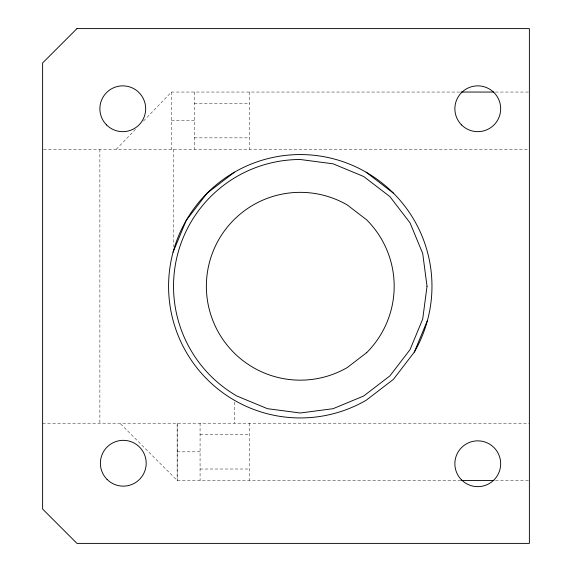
<?xml version="1.0" encoding="UTF-8"?>
<svg xmlns="http://www.w3.org/2000/svg" width="572" height="572" viewBox="0 0 572 572"><rect width="100%" height="100%" fill="white"/><g stroke="black" fill="none" stroke-linecap="round" stroke-linejoin="round"><path stroke-width="0.43" stroke-dasharray="2.86 2.15" d="M116.266 149.306L135.485 129.365M143.543 120.999L171.443 92.049L460.767 92.049M495.459 92.049L529.379 92.049M194.351 103.496L249.592 103.496M171.443 120.678L194.351 120.678M194.351 137.852L249.592 137.852M43.501 149.306L529.379 149.306M42.621 423.201L529.379 423.201M200.071 434.656L249.592 434.656M177.17 451.83L200.071 451.83M200.071 469.011L249.592 469.011M460.767 480.459L177.17 480.459L119.913 423.201M495.495 480.459L529.379 480.459M249.592 92.049L249.592 149.306M249.592 423.201L249.592 480.459M234.427 402.066L234.427 423.201M200.071 423.201L200.071 480.459M194.351 92.049L194.351 149.306M173.523 149.306L173.523 246.625M171.443 92.049L171.443 149.306M99.878 149.306L99.878 423.201M177.17 423.201L177.17 480.459L177.17 423.201"/><path stroke-width="0.86" d="M173.073 252.173L186.229 220.406L207.157 193.136L234.427 172.208M414.321 352.102A131.689 131.689 0 0 0 323.144 156.564A131.689 131.689 0 0 0 170.585 309.123A131.689 131.689 0 0 0 366.116 400.3L393.393 379.372L414.321 352.102L427.477 320.341M461.039 92.049L493.879 92.049M461.926 480.459L493.879 480.459M366.116 172.208L393.393 193.136M427.027 286.257L422.708 319.062L410.045 349.628L389.904 375.883L363.649 396.024L333.083 408.687L300.271 413.005L267.467 408.687L236.894 396.024A126.755 126.755 0 0 1 300.271 159.502L333.083 163.821L363.649 176.483L389.904 196.625L410.045 222.88L422.708 253.446L427.027 286.257M76.97 28.6L42.621 62.956L42.621 509.044L76.97 543.4L529.379 543.4L529.379 28.6L76.97 28.6M366.673 352.652L347.225 367.574A93.901 93.901 0 0 1 206.37 286.257A93.901 93.901 0 0 1 347.225 204.933L366.673 219.855A93.901 93.901 0 0 1 366.673 352.652M106.585 124.953A22.901 22.901 0 0 0 144.902 114.686A22.901 22.901 0 0 0 116.852 86.637A22.901 22.901 0 0 0 106.585 124.953M461.575 124.953A22.901 22.901 0 0 0 499.892 114.686A22.901 22.901 0 0 0 471.843 86.637A22.901 22.901 0 0 0 461.575 124.953M461.575 479.944A22.901 22.901 0 0 0 499.892 469.676A22.901 22.901 0 0 0 471.843 441.627A22.901 22.901 0 0 0 461.575 479.944M107.093 479.436A22.901 22.901 0 0 0 145.41 469.169A22.901 22.901 0 0 0 117.36 441.119A22.901 22.901 0 0 0 107.093 479.436"/></g></svg>
